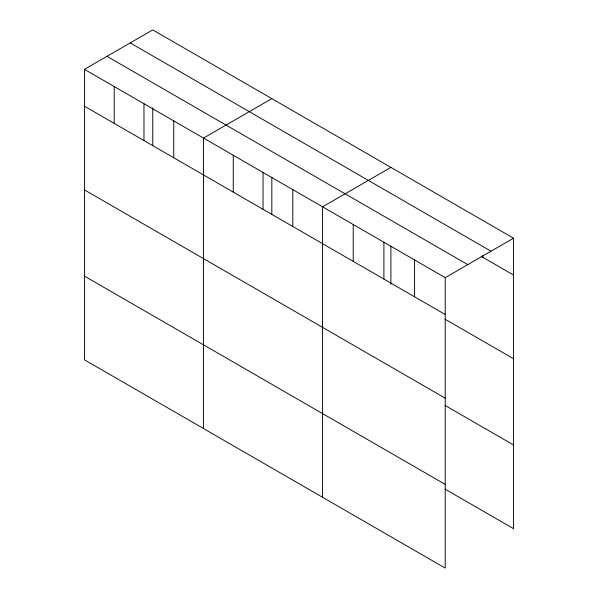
<?xml version="1.0" encoding="UTF-8"?>
<svg xmlns="http://www.w3.org/2000/svg" width="598" height="598" viewBox="0 0 598 598"><rect width="100%" height="100%" fill="white"/><g stroke="black" fill="none" stroke-linecap="round" stroke-linejoin="round"><path stroke-width="0.9" d="M84.445 69.346L445.233 277.644L445.233 568.1L84.445 359.802L84.445 69.346L152.767 29.9L513.555 238.198L513.555 528.654L444.957 489.052M271.828 98.64L203.507 138.086L203.507 428.542M390.89 167.38L322.561 206.826L322.561 497.282M445.233 277.644L513.555 238.198M130.222 42.914L491.01 251.22M481.278 256.415L513.555 275.05M106.99 56.332L467.778 264.63M84.445 106.197L445.233 314.496M444.957 319.138L513.555 358.74M84.445 189.887L445.233 398.186M444.957 405.362L513.555 444.964M84.445 276.112L445.233 484.41M482.885 255.503L482.885 257.342M414.564 259.943L414.564 296.787M390.89 246.07L390.89 284.2M383.901 242.235L383.901 279.087M353.231 224.527L353.231 261.378M292.796 189.641L292.796 226.493M271.828 177.337L271.828 214.533M263.038 172.456L263.038 209.307M233.272 155.271L233.272 192.122M173.741 120.901L173.741 157.752M152.767 107.662L152.767 145.792M143.976 103.716L143.976 140.567M114.211 86.531L114.211 123.382"/></g></svg>
